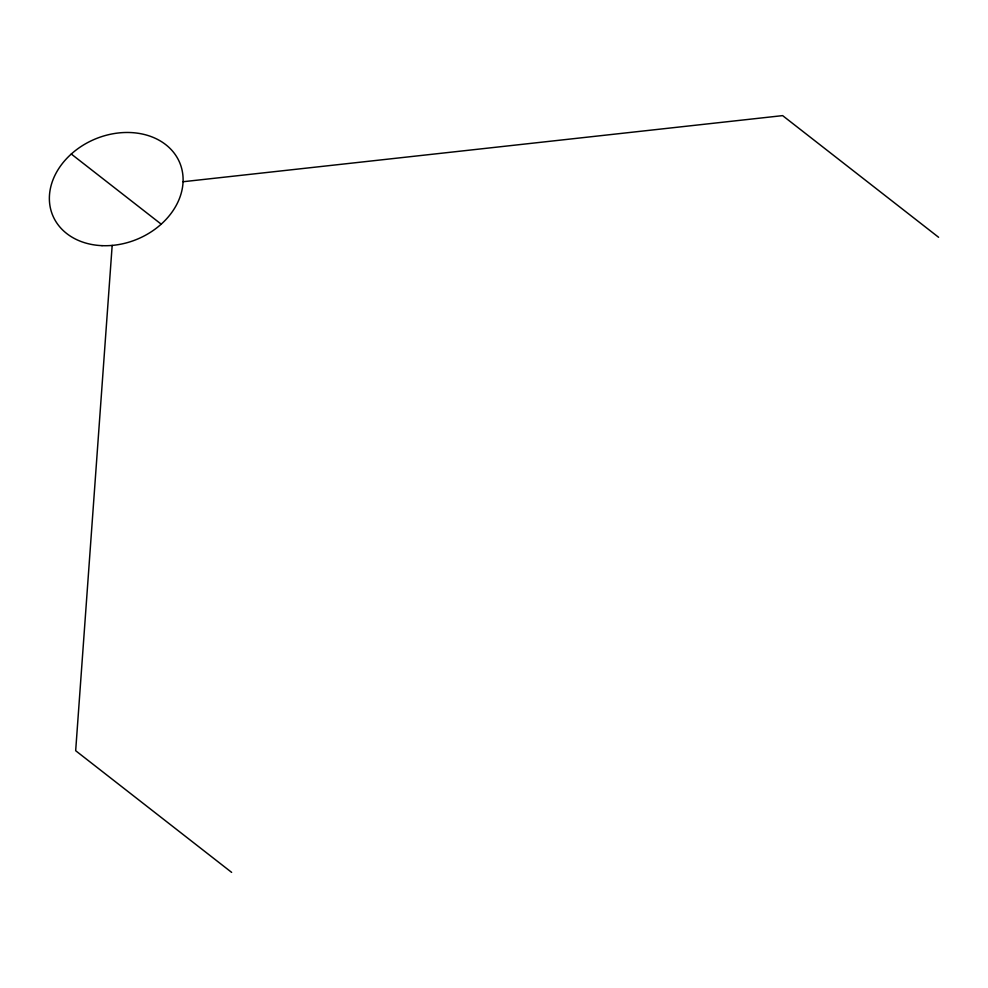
<?xml version="1.0" encoding="UTF-8"?>
<svg xmlns="http://www.w3.org/2000/svg" width="988" height="988" viewBox="0 0 988 988"><rect width="100%" height="100%" fill="white"/><g stroke="black" fill="none" stroke-linecap="round" stroke-linejoin="round"><path stroke-width="1.48" d="M112.175 245.407L75.668 750.719L231.637 872.379M183.064 181.73L782.632 115.621L938.6 237.281M71.284 154.029L161.205 224.165M102.011 245.654A68.752 54.315 -22.3 0 0 179.94 163.23A68.752 54.315 -22.3 0 0 66.776 158.413A68.752 54.315 -22.3 0 0 102.011 245.654"/></g></svg>
